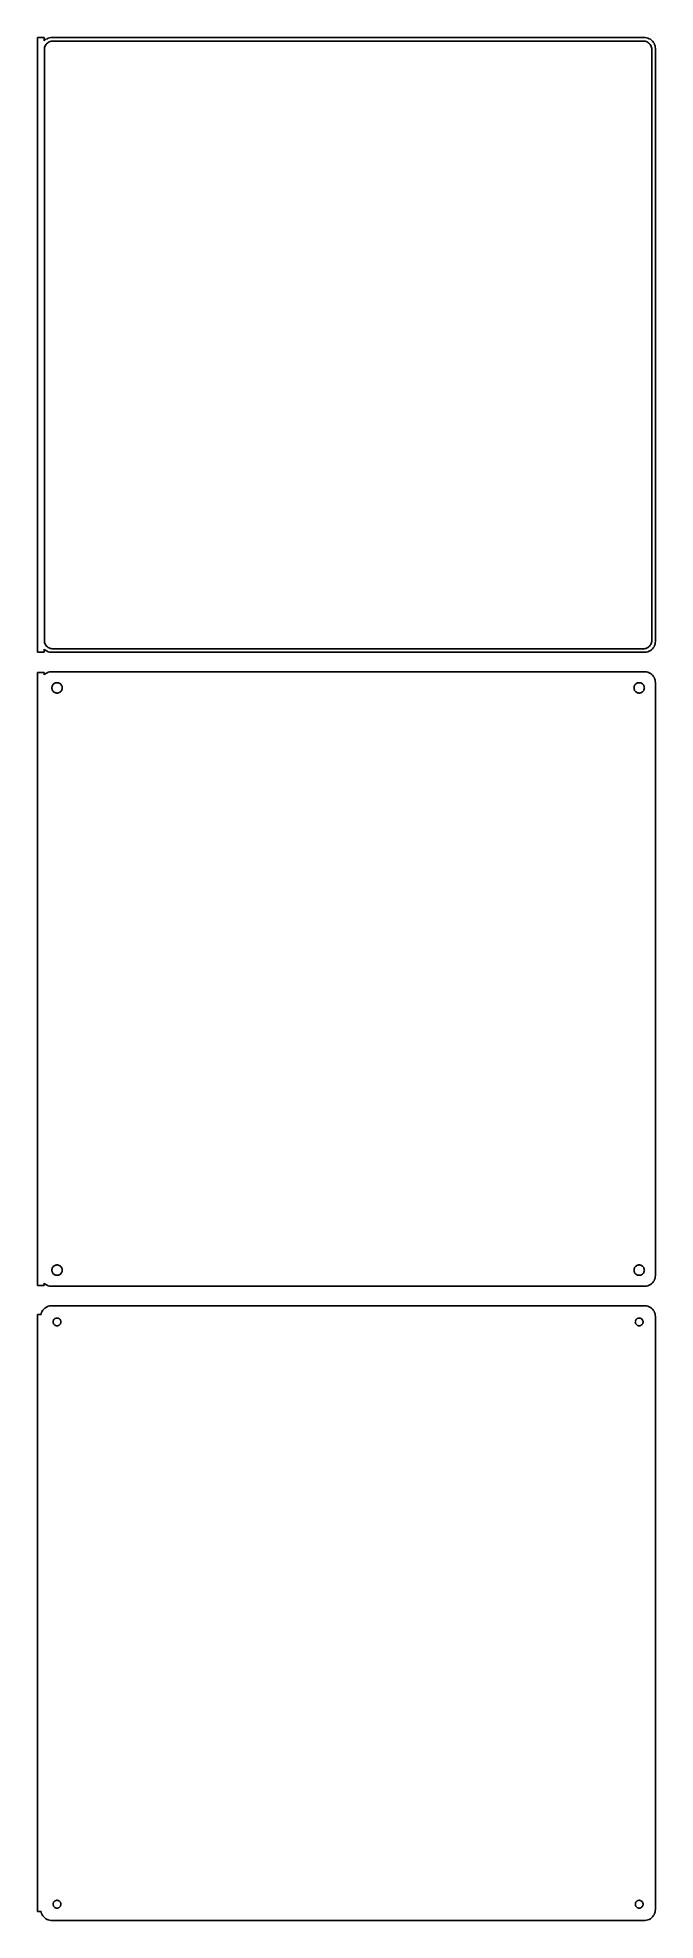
# Model space of a CAD drawing. Header units: metres. Extents: x -144 to 142, y 446 to 1318.
import ezdxf

# ---------------------------------------------------------------- set-up
doc = ezdxf.new("R2010")
doc.units = ezdxf.units.M

msp = doc.modelspace()

# ---------------------------------------------------------------- linework, layer by layer
for p, q in [((-141, 1318.49), (-144, 1318.49)), ((-144, 1318.49), (-144, 1033.51)), ((-141, 1317.06), (-141, 1318.49)), ((-139.045, 1318.26), (-139.629, 1318.02)), ((-138.437, 1318.41), (-139.045, 1318.26)), ((-137.814, 1318.49), (-138.437, 1318.41)), ((137.814, 1318.49), (-137.814, 1318.49)), ((138.437, 1318.41), (137.814, 1318.49)), ((139.045, 1318.26), (138.437, 1318.41)), ((139.629, 1318.02), (139.045, 1318.26)), ((-140.687, 1317.35), (-141, 1317.06)), ((-140.873, 1313), (-140.842, 1313.49)), ((-140.873, 1039), (-140.873, 1313)), ((-140.842, 1313.49), (-140.751, 1313.96)), ((-140.751, 1313.96), (-140.601, 1314.43)), ((-140.179, 1317.72), (-140.687, 1317.35)), ((-140.601, 1314.43), (-140.394, 1314.87)), ((-140.394, 1314.87), (-140.133, 1315.28)), ((-139.629, 1318.02), (-140.179, 1317.72)), ((-140.133, 1315.28), (-139.823, 1315.65)), ((-139.823, 1315.65), (-139.469, 1315.98)), ((-139.469, 1315.98), (-139.075, 1316.27)), ((-139.075, 1316.27), (-138.649, 1316.5)), ((-138.649, 1316.5), (-138.197, 1316.68)), ((-138.197, 1316.68), (-137.726, 1316.8)), ((-137.726, 1316.8), (-137.243, 1316.86)), ((-137.243, 1316.86), (137.243, 1316.86)), ((137.243, 1316.86), (137.726, 1316.8)), ((137.726, 1316.8), (138.197, 1316.68)), ((138.197, 1316.68), (138.649, 1316.5)), ((138.649, 1316.5), (139.075, 1316.27)), ((139.075, 1316.27), (139.469, 1315.98)), ((139.469, 1315.98), (139.823, 1315.65)), ((140.179, 1317.72), (139.629, 1318.02)), ((139.823, 1315.65), (140.133, 1315.28)), ((140.133, 1315.28), (140.394, 1314.87)), ((140.687, 1317.35), (140.179, 1317.72)), ((140.394, 1314.87), (140.601, 1314.43)), ((140.601, 1314.43), (140.751, 1313.96)), ((141.145, 1316.92), (140.687, 1317.35)), ((140.751, 1313.96), (140.842, 1313.49)), ((140.842, 1313.49), (140.873, 1313)), ((140.873, 1313), (140.873, 1039)), ((141.545, 1316.44), (141.145, 1316.92)), ((141.882, 1315.91), (141.545, 1316.44)), ((142.149, 1315.34), (141.882, 1315.91)), ((142.343, 1314.74), (142.149, 1315.34)), ((142.461, 1314.13), (142.343, 1314.74)), ((142.5, 1313.5), (142.461, 1314.13)), ((142.5, 1038.5), (142.5, 1313.5)), ((-140.842, 1038.51), (-140.873, 1039)), ((140.873, 1039), (140.842, 1038.51)), ((-144, 1033.51), (-141, 1033.51)), ((-141, 1034.94), (-140.687, 1034.65)), ((-141, 1033.51), (-141, 1034.94)), ((-140.751, 1038.04), (-140.842, 1038.51)), ((-140.601, 1037.57), (-140.751, 1038.04)), ((-140.687, 1034.65), (-140.179, 1034.28)), ((-140.394, 1037.13), (-140.601, 1037.57)), ((-140.133, 1036.72), (-140.394, 1037.13)), ((-140.179, 1034.28), (-139.629, 1033.98)), ((-139.823, 1036.35), (-140.133, 1036.72)), ((-139.469, 1036.02), (-139.823, 1036.35)), ((-139.629, 1033.98), (-139.045, 1033.74)), ((-139.075, 1035.73), (-139.469, 1036.02)), ((-138.649, 1035.5), (-139.075, 1035.73)), ((-139.045, 1033.74), (-138.437, 1033.59)), ((-138.197, 1035.32), (-138.649, 1035.5)), ((-138.437, 1033.59), (-137.814, 1033.51)), ((-137.726, 1035.2), (-138.197, 1035.32)), ((-137.814, 1033.51), (137.814, 1033.51)), ((-137.243, 1035.14), (-137.726, 1035.2)), ((137.243, 1035.14), (-137.243, 1035.14)), ((137.726, 1035.2), (137.243, 1035.14)), ((138.197, 1035.32), (137.726, 1035.2)), ((137.814, 1033.51), (138.437, 1033.59)), ((138.649, 1035.5), (138.197, 1035.32)), ((138.437, 1033.59), (139.045, 1033.74)), ((139.075, 1035.73), (138.649, 1035.5)), ((139.045, 1033.74), (139.629, 1033.98)), ((139.469, 1036.02), (139.075, 1035.73)), ((139.823, 1036.35), (139.469, 1036.02)), ((139.629, 1033.98), (140.179, 1034.28)), ((140.133, 1036.72), (139.823, 1036.35)), ((140.394, 1037.13), (140.133, 1036.72)), ((140.179, 1034.28), (140.687, 1034.65)), ((140.601, 1037.57), (140.394, 1037.13)), ((140.751, 1038.04), (140.601, 1037.57)), ((140.687, 1034.65), (141.145, 1035.08)), ((140.842, 1038.51), (140.751, 1038.04)), ((141.145, 1035.08), (141.545, 1035.56)), ((141.545, 1035.56), (141.882, 1036.09)), ((141.882, 1036.09), (142.149, 1036.66)), ((142.149, 1036.66), (142.343, 1037.26)), ((142.343, 1037.26), (142.461, 1037.87)), ((142.461, 1037.87), (142.5, 1038.5)), ((-141, 1024.11), (-144, 1024.11)), ((-144, 1024.11), (-144, 739.885)), ((-141, 1023.06), (-141, 1024.11)), ((-140.687, 1023.35), (-141, 1023.06)), ((-140.179, 1023.72), (-140.687, 1023.35)), ((-139.629, 1024.02), (-140.179, 1023.72)), ((-139.045, 1024.26), (-139.629, 1024.02)), ((-138.437, 1024.41), (-139.045, 1024.26)), ((-137.814, 1024.49), (-138.437, 1024.41)), ((137.814, 1024.49), (-137.814, 1024.49)), ((138.437, 1024.41), (137.814, 1024.49)), ((139.045, 1024.26), (138.437, 1024.41)), ((139.629, 1024.02), (139.045, 1024.26)), ((140.179, 1023.72), (139.629, 1024.02)), ((140.687, 1023.35), (140.179, 1023.72)), ((141.145, 1022.92), (140.687, 1023.35)), ((141.545, 1022.44), (141.145, 1022.92)), ((141.882, 1021.91), (141.545, 1022.44)), ((142.149, 1021.34), (141.882, 1021.91)), ((-137.4, 1017), (-137.381, 1017.3)), ((-137.381, 1016.7), (-137.4, 1017)), ((-137.381, 1017.3), (-137.325, 1017.6)), ((-137.325, 1016.4), (-137.381, 1016.7)), ((-137.325, 1017.6), (-137.231, 1017.88)), ((-137.231, 1016.12), (-137.325, 1016.4)), ((-137.231, 1017.88), (-137.103, 1018.16)), ((-137.103, 1015.84), (-137.231, 1016.12)), ((-137.103, 1018.16), (-136.942, 1018.41)), ((-136.942, 1015.59), (-137.103, 1015.84)), ((-136.942, 1018.41), (-136.75, 1018.64)), ((-136.75, 1015.36), (-136.942, 1015.59)), ((-136.75, 1018.64), (-136.53, 1018.85)), ((-136.53, 1015.15), (-136.75, 1015.36)), ((-136.53, 1018.85), (-136.286, 1019.03)), ((-136.286, 1014.97), (-136.53, 1015.15)), ((-136.286, 1019.03), (-136.022, 1019.17)), ((-136.022, 1014.83), (-136.286, 1014.97)), ((-136.022, 1019.17), (-135.742, 1019.28)), ((-135.742, 1014.72), (-136.022, 1014.83)), ((-135.742, 1019.28), (-135.45, 1019.36)), ((-135.45, 1014.64), (-135.742, 1014.72)), ((-135.45, 1019.36), (-135.151, 1019.4)), ((-135.151, 1014.6), (-135.45, 1014.64)), ((-135.151, 1019.4), (-134.849, 1019.4)), ((-134.849, 1014.6), (-135.151, 1014.6)), ((-134.849, 1019.4), (-134.55, 1019.36)), ((-134.55, 1014.64), (-134.849, 1014.6)), ((-134.55, 1019.36), (-134.258, 1019.28)), ((-134.258, 1014.72), (-134.55, 1014.64)), ((-134.258, 1019.28), (-133.978, 1019.17)), ((-133.978, 1014.83), (-134.258, 1014.72)), ((-133.978, 1019.17), (-133.714, 1019.03)), ((-133.714, 1014.97), (-133.978, 1014.83)), ((-133.714, 1019.03), (-133.47, 1018.85)), ((-133.47, 1015.15), (-133.714, 1014.97)), ((-133.47, 1018.85), (-133.25, 1018.64)), ((-133.25, 1015.36), (-133.47, 1015.15)), ((-133.25, 1018.64), (-133.058, 1018.41)), ((-133.058, 1015.59), (-133.25, 1015.36)), ((-133.058, 1018.41), (-132.897, 1018.16)), ((-132.897, 1015.84), (-133.058, 1015.59)), ((-132.897, 1018.16), (-132.769, 1017.88)), ((-132.769, 1016.12), (-132.897, 1015.84)), ((-132.769, 1017.88), (-132.675, 1017.6)), ((-132.675, 1016.4), (-132.769, 1016.12)), ((-132.675, 1017.6), (-132.619, 1017.3)), ((-132.619, 1016.7), (-132.675, 1016.4)), ((-132.619, 1017.3), (-132.6, 1017)), ((-132.6, 1017), (-132.619, 1016.7)), ((132.6, 1017), (132.619, 1017.3)), ((132.619, 1016.7), (132.6, 1017)), ((132.619, 1017.3), (132.675, 1017.6)), ((132.675, 1016.4), (132.619, 1016.7)), ((132.675, 1017.6), (132.769, 1017.88)), ((132.769, 1016.12), (132.675, 1016.4)), ((132.769, 1017.88), (132.897, 1018.16)), ((132.897, 1015.84), (132.769, 1016.12)), ((132.897, 1018.16), (133.058, 1018.41)), ((133.058, 1015.59), (132.897, 1015.84)), ((133.058, 1018.41), (133.25, 1018.64)), ((133.25, 1015.36), (133.058, 1015.59)), ((133.25, 1018.64), (133.47, 1018.85)), ((133.47, 1015.15), (133.25, 1015.36)), ((133.47, 1018.85), (133.714, 1019.03)), ((133.714, 1014.97), (133.47, 1015.15)), ((133.714, 1019.03), (133.978, 1019.17)), ((133.978, 1014.83), (133.714, 1014.97)), ((133.978, 1019.17), (134.258, 1019.28)), ((134.258, 1014.72), (133.978, 1014.83)), ((134.258, 1019.28), (134.55, 1019.36)), ((134.55, 1014.64), (134.258, 1014.72)), ((134.55, 1019.36), (134.849, 1019.4)), ((134.849, 1014.6), (134.55, 1014.64)), ((134.849, 1019.4), (135.151, 1019.4)), ((135.151, 1014.6), (134.849, 1014.6)), ((135.151, 1019.4), (135.45, 1019.36)), ((135.45, 1014.64), (135.151, 1014.6)), ((135.45, 1019.36), (135.742, 1019.28)), ((135.742, 1014.72), (135.45, 1014.64)), ((135.742, 1019.28), (136.022, 1019.17)), ((136.022, 1014.83), (135.742, 1014.72)), ((136.022, 1019.17), (136.286, 1019.03)), ((136.286, 1014.97), (136.022, 1014.83)), ((136.286, 1019.03), (136.53, 1018.85)), ((136.53, 1015.15), (136.286, 1014.97)), ((136.53, 1018.85), (136.75, 1018.64)), ((136.75, 1015.36), (136.53, 1015.15)), ((136.75, 1018.64), (136.942, 1018.41)), ((136.942, 1015.59), (136.75, 1015.36)), ((136.942, 1018.41), (137.103, 1018.16)), ((137.103, 1015.84), (136.942, 1015.59)), ((137.103, 1018.16), (137.231, 1017.88)), ((137.231, 1016.12), (137.103, 1015.84)), ((137.231, 1017.88), (137.325, 1017.6)), ((137.325, 1016.4), (137.231, 1016.12)), ((137.325, 1017.6), (137.381, 1017.3)), ((137.381, 1016.7), (137.325, 1016.4)), ((137.381, 1017.3), (137.4, 1017)), ((137.4, 1017), (137.381, 1016.7)), ((142.343, 1020.74), (142.149, 1021.34)), ((142.461, 1020.13), (142.343, 1020.74)), ((142.5, 1019.5), (142.461, 1020.13)), ((142.5, 744.5), (142.5, 1019.5)), ((-137.4, 747), (-137.381, 747.301)), ((-137.381, 746.699), (-137.4, 747)), ((-137.381, 747.301), (-137.325, 747.597)), ((-137.325, 746.403), (-137.381, 746.699)), ((-137.325, 747.597), (-137.231, 747.883)), ((-137.231, 746.117), (-137.325, 746.403)), ((-137.231, 747.883), (-137.103, 748.156)), ((-137.103, 745.844), (-137.231, 746.117)), ((-137.103, 748.156), (-136.942, 748.411)), ((-136.942, 745.589), (-137.103, 745.844)), ((-136.942, 748.411), (-136.75, 748.643)), ((-136.75, 745.357), (-136.942, 745.589)), ((-136.75, 748.643), (-136.53, 748.849)), ((-136.53, 745.151), (-136.75, 745.357)), ((-136.53, 748.849), (-136.286, 749.026)), ((-136.286, 744.974), (-136.53, 745.151)), ((-136.286, 749.026), (-136.022, 749.172)), ((-136.022, 744.828), (-136.286, 744.974)), ((-136.022, 749.172), (-135.742, 749.283)), ((-135.742, 744.717), (-136.022, 744.828)), ((-135.742, 749.283), (-135.45, 749.357)), ((-135.45, 744.643), (-135.742, 744.717)), ((-135.45, 749.357), (-135.151, 749.395)), ((-135.151, 744.605), (-135.45, 744.643)), ((-135.151, 749.395), (-134.849, 749.395)), ((-134.849, 744.605), (-135.151, 744.605)), ((-134.849, 749.395), (-134.55, 749.357)), ((-134.55, 744.643), (-134.849, 744.605)), ((-134.55, 749.357), (-134.258, 749.283)), ((-134.258, 744.717), (-134.55, 744.643)), ((-134.258, 749.283), (-133.978, 749.172)), ((-133.978, 744.828), (-134.258, 744.717)), ((-133.978, 749.172), (-133.714, 749.026)), ((-133.714, 744.974), (-133.978, 744.828)), ((-133.714, 749.026), (-133.47, 748.849)), ((-133.47, 745.151), (-133.714, 744.974)), ((-133.47, 748.849), (-133.25, 748.643)), ((-133.25, 745.357), (-133.47, 745.151)), ((-133.25, 748.643), (-133.058, 748.411)), ((-133.058, 745.589), (-133.25, 745.357)), ((-133.058, 748.411), (-132.897, 748.156)), ((-132.897, 745.844), (-133.058, 745.589)), ((-132.897, 748.156), (-132.769, 747.883)), ((-132.769, 746.117), (-132.897, 745.844)), ((-132.769, 747.883), (-132.675, 747.597)), ((-132.675, 746.403), (-132.769, 746.117)), ((-132.675, 747.597), (-132.619, 747.301)), ((-132.619, 746.699), (-132.675, 746.403)), ((-132.619, 747.301), (-132.6, 747)), ((-132.6, 747), (-132.619, 746.699)), ((132.6, 747), (132.619, 747.301)), ((132.619, 746.699), (132.6, 747)), ((132.619, 747.301), (132.675, 747.597)), ((132.675, 746.403), (132.619, 746.699)), ((132.675, 747.597), (132.769, 747.883)), ((132.769, 746.117), (132.675, 746.403)), ((132.769, 747.883), (132.897, 748.156)), ((132.897, 745.844), (132.769, 746.117)), ((132.897, 748.156), (133.058, 748.411)), ((133.058, 745.589), (132.897, 745.844)), ((133.058, 748.411), (133.25, 748.643)), ((133.25, 745.357), (133.058, 745.589)), ((133.25, 748.643), (133.47, 748.849)), ((133.47, 745.151), (133.25, 745.357)), ((133.47, 748.849), (133.714, 749.026)), ((133.714, 744.974), (133.47, 745.151)), ((133.714, 749.026), (133.978, 749.172)), ((133.978, 744.828), (133.714, 744.974)), ((133.978, 749.172), (134.258, 749.283)), ((134.258, 744.717), (133.978, 744.828)), ((134.258, 749.283), (134.55, 749.357)), ((134.55, 744.643), (134.258, 744.717)), ((134.55, 749.357), (134.849, 749.395)), ((134.849, 744.605), (134.55, 744.643)), ((134.849, 749.395), (135.151, 749.395)), ((135.151, 744.605), (134.849, 744.605)), ((135.151, 749.395), (135.45, 749.357)), ((135.45, 744.643), (135.151, 744.605)), ((135.45, 749.357), (135.742, 749.283)), ((135.742, 744.717), (135.45, 744.643)), ((135.742, 749.283), (136.022, 749.172)), ((136.022, 744.828), (135.742, 744.717)), ((136.022, 749.172), (136.286, 749.026)), ((136.286, 744.974), (136.022, 744.828)), ((136.286, 749.026), (136.53, 748.849)), ((136.53, 745.151), (136.286, 744.974)), ((136.53, 748.849), (136.75, 748.643)), ((136.75, 745.357), (136.53, 745.151)), ((136.75, 748.643), (136.942, 748.411)), ((136.942, 745.589), (136.75, 745.357)), ((136.942, 748.411), (137.103, 748.156)), ((137.103, 745.844), (136.942, 745.589)), ((137.103, 748.156), (137.231, 747.883)), ((137.231, 746.117), (137.103, 745.844)), ((137.231, 747.883), (137.325, 747.597)), ((137.325, 746.403), (137.231, 746.117)), ((137.325, 747.597), (137.381, 747.301)), ((137.381, 746.699), (137.325, 746.403)), ((137.381, 747.301), (137.4, 747)), ((137.4, 747), (137.381, 746.699)), ((141.545, 741.561), (141.882, 742.091)), ((141.882, 742.091), (142.149, 742.659)), ((142.149, 742.659), (142.343, 743.257)), ((142.343, 743.257), (142.461, 743.873)), ((142.461, 743.873), (142.5, 744.5)), ((-144, 739.885), (-141, 739.885)), ((-141, 739.885), (-141, 740.941)), ((-141, 740.941), (-140.687, 740.647)), ((-140.687, 740.647), (-140.179, 740.278)), ((-140.179, 740.278), (-139.629, 739.976)), ((-139.629, 739.976), (-139.045, 739.745)), ((-139.045, 739.745), (-138.437, 739.589)), ((-138.437, 739.589), (-137.814, 739.51)), ((-137.814, 739.51), (137.814, 739.51)), ((137.814, 739.51), (138.437, 739.589)), ((138.437, 739.589), (139.045, 739.745)), ((139.045, 739.745), (139.629, 739.976)), ((139.629, 739.976), (140.179, 740.278)), ((140.179, 740.278), (140.687, 740.647)), ((140.687, 740.647), (141.145, 741.077)), ((141.145, 741.077), (141.545, 741.561)), ((-142.4, 726.444), (-144, 726.444)), ((-144, 726.444), (-144, 449.556)), ((-142.343, 726.743), (-142.4, 726.444)), ((-142.149, 727.341), (-142.343, 726.743)), ((-141.882, 727.909), (-142.149, 727.341)), ((-141.545, 728.439), (-141.882, 727.909)), ((-141.145, 728.923), (-141.545, 728.439)), ((-140.687, 729.353), (-141.145, 728.923)), ((-140.179, 729.722), (-140.687, 729.353)), ((-139.629, 730.024), (-140.179, 729.722)), ((-139.045, 730.255), (-139.629, 730.024)), ((-138.437, 730.411), (-139.045, 730.255)), ((-137.814, 730.49), (-138.437, 730.411)), ((137.814, 730.49), (-137.814, 730.49)), ((-135.964, 724.52), (-135.766, 724.629)), ((-135.766, 724.629), (-135.556, 724.712)), ((-135.556, 724.712), (-135.337, 724.768)), ((-135.337, 724.768), (-135.113, 724.796)), ((-135.113, 724.796), (-134.887, 724.796)), ((-134.887, 724.796), (-134.663, 724.768)), ((-134.663, 724.768), (-134.444, 724.712)), ((-134.444, 724.712), (-134.234, 724.629)), ((-134.234, 724.629), (-134.036, 724.52)), ((134.036, 724.52), (134.234, 724.629)), ((134.234, 724.629), (134.444, 724.712)), ((134.444, 724.712), (134.663, 724.768)), ((134.663, 724.768), (134.887, 724.796)), ((134.887, 724.796), (135.113, 724.796)), ((135.113, 724.796), (135.337, 724.768)), ((135.337, 724.768), (135.556, 724.712)), ((135.556, 724.712), (135.766, 724.629)), ((135.766, 724.629), (135.964, 724.52)), ((138.437, 730.411), (137.814, 730.49)), ((139.045, 730.255), (138.437, 730.411)), ((139.629, 730.024), (139.045, 730.255)), ((140.179, 729.722), (139.629, 730.024)), ((140.687, 729.353), (140.179, 729.722)), ((141.145, 728.923), (140.687, 729.353)), ((141.545, 728.439), (141.145, 728.923)), ((141.882, 727.909), (141.545, 728.439)), ((142.149, 727.341), (141.882, 727.909)), ((142.343, 726.743), (142.149, 727.341)), ((142.461, 726.127), (142.343, 726.743)), ((142.5, 725.5), (142.461, 726.127)), ((142.5, 450.5), (142.5, 725.5)), ((-136.8, 723), (-136.786, 723.226)), ((-136.786, 722.774), (-136.8, 723)), ((-136.786, 723.226), (-136.743, 723.448)), ((-136.743, 722.552), (-136.786, 722.774)), ((-136.743, 723.448), (-136.674, 723.663)), ((-136.674, 722.337), (-136.743, 722.552)), ((-136.674, 723.663), (-136.577, 723.867)), ((-136.577, 722.133), (-136.674, 722.337)), ((-136.577, 723.867), (-136.456, 724.058)), ((-136.456, 721.942), (-136.577, 722.133)), ((-136.456, 724.058), (-136.312, 724.232)), ((-136.312, 721.768), (-136.456, 721.942)), ((-136.312, 724.232), (-136.147, 724.387)), ((-136.147, 721.613), (-136.312, 721.768)), ((-136.147, 724.387), (-135.964, 724.52)), ((-135.964, 721.48), (-136.147, 721.613)), ((-135.766, 721.371), (-135.964, 721.48)), ((-135.556, 721.288), (-135.766, 721.371)), ((-135.337, 721.232), (-135.556, 721.288)), ((-135.113, 721.204), (-135.337, 721.232)), ((-134.887, 721.204), (-135.113, 721.204)), ((-134.663, 721.232), (-134.887, 721.204)), ((-134.444, 721.288), (-134.663, 721.232)), ((-134.234, 721.371), (-134.444, 721.288)), ((-134.036, 721.48), (-134.234, 721.371)), ((-134.036, 724.52), (-133.853, 724.387)), ((-133.853, 721.613), (-134.036, 721.48)), ((-133.853, 724.387), (-133.688, 724.232)), ((-133.688, 721.768), (-133.853, 721.613)), ((-133.688, 724.232), (-133.544, 724.058)), ((-133.544, 721.942), (-133.688, 721.768)), ((-133.544, 724.058), (-133.423, 723.867)), ((-133.423, 722.133), (-133.544, 721.942)), ((-133.423, 723.867), (-133.326, 723.663)), ((-133.326, 722.337), (-133.423, 722.133)), ((-133.326, 723.663), (-133.257, 723.448)), ((-133.257, 722.552), (-133.326, 722.337)), ((-133.257, 723.448), (-133.214, 723.226)), ((-133.214, 722.774), (-133.257, 722.552)), ((-133.214, 723.226), (-133.2, 723)), ((-133.2, 723), (-133.214, 722.774)), ((133.2, 723), (133.214, 723.226)), ((133.214, 722.774), (133.2, 723)), ((133.214, 723.226), (133.257, 723.448)), ((133.257, 722.552), (133.214, 722.774)), ((133.257, 723.448), (133.326, 723.663)), ((133.326, 722.337), (133.257, 722.552)), ((133.326, 723.663), (133.423, 723.867)), ((133.423, 722.133), (133.326, 722.337)), ((133.423, 723.867), (133.544, 724.058)), ((133.544, 721.942), (133.423, 722.133)), ((133.544, 724.058), (133.688, 724.232)), ((133.688, 721.768), (133.544, 721.942)), ((133.688, 724.232), (133.853, 724.387)), ((133.853, 721.613), (133.688, 721.768)), ((133.853, 724.387), (134.036, 724.52)), ((134.036, 721.48), (133.853, 721.613)), ((134.234, 721.371), (134.036, 721.48)), ((134.444, 721.288), (134.234, 721.371)), ((134.663, 721.232), (134.444, 721.288)), ((134.887, 721.204), (134.663, 721.232)), ((135.113, 721.204), (134.887, 721.204)), ((135.337, 721.232), (135.113, 721.204)), ((135.556, 721.288), (135.337, 721.232)), ((135.766, 721.371), (135.556, 721.288)), ((135.964, 721.48), (135.766, 721.371)), ((135.964, 724.52), (136.147, 724.387)), ((136.147, 721.613), (135.964, 721.48)), ((136.147, 724.387), (136.312, 724.232)), ((136.312, 721.768), (136.147, 721.613)), ((136.312, 724.232), (136.456, 724.058)), ((136.456, 721.942), (136.312, 721.768)), ((136.456, 724.058), (136.577, 723.867)), ((136.577, 722.133), (136.456, 721.942)), ((136.577, 723.867), (136.674, 723.663)), ((136.674, 722.337), (136.577, 722.133)), ((136.674, 723.663), (136.743, 723.448)), ((136.743, 722.552), (136.674, 722.337)), ((136.743, 723.448), (136.786, 723.226)), ((136.786, 722.774), (136.743, 722.552)), ((136.786, 723.226), (136.8, 723)), ((136.8, 723), (136.786, 722.774)), ((-136.577, 453.867), (-136.456, 454.058)), ((-136.456, 454.058), (-136.312, 454.232)), ((-136.312, 454.232), (-136.147, 454.387)), ((-136.147, 454.387), (-135.964, 454.52)), ((-135.964, 454.52), (-135.766, 454.629)), ((-135.766, 454.629), (-135.556, 454.712)), ((-135.556, 454.712), (-135.337, 454.768)), ((-135.337, 454.768), (-135.113, 454.796)), ((-135.113, 454.796), (-134.887, 454.796)), ((-134.887, 454.796), (-134.663, 454.768)), ((-134.663, 454.768), (-134.444, 454.712)), ((-134.444, 454.712), (-134.234, 454.629)), ((-134.234, 454.629), (-134.036, 454.52)), ((-134.036, 454.52), (-133.853, 454.387)), ((-133.853, 454.387), (-133.688, 454.232)), ((-133.688, 454.232), (-133.544, 454.058)), ((-133.544, 454.058), (-133.423, 453.867)), ((133.423, 453.867), (133.544, 454.058)), ((133.544, 454.058), (133.688, 454.232)), ((133.688, 454.232), (133.853, 454.387)), ((133.853, 454.387), (134.036, 454.52)), ((134.036, 454.52), (134.234, 454.629)), ((134.234, 454.629), (134.444, 454.712)), ((134.444, 454.712), (134.663, 454.768)), ((134.663, 454.768), (134.887, 454.796)), ((134.887, 454.796), (135.113, 454.796)), ((135.113, 454.796), (135.337, 454.768)), ((135.337, 454.768), (135.556, 454.712)), ((135.556, 454.712), (135.766, 454.629)), ((135.766, 454.629), (135.964, 454.52)), ((135.964, 454.52), (136.147, 454.387)), ((136.147, 454.387), (136.312, 454.232)), ((136.312, 454.232), (136.456, 454.058)), ((136.456, 454.058), (136.577, 453.867)), ((-144, 449.556), (-142.4, 449.556)), ((-142.4, 449.556), (-142.343, 449.257)), ((-142.343, 449.257), (-142.149, 448.659)), ((-142.149, 448.659), (-141.882, 448.091)), ((-141.882, 448.091), (-141.545, 447.561)), ((-141.545, 447.561), (-141.145, 447.077)), ((-141.145, 447.077), (-140.687, 446.647)), ((-140.687, 446.647), (-140.179, 446.278)), ((-140.179, 446.278), (-139.629, 445.976)), ((-139.629, 445.976), (-139.045, 445.745)), ((-139.045, 445.745), (-138.437, 445.589)), ((-138.437, 445.589), (-137.814, 445.51)), ((-137.814, 445.51), (137.814, 445.51)), ((-136.8, 453), (-136.786, 453.226)), ((-136.786, 452.774), (-136.8, 453)), ((-136.786, 453.226), (-136.743, 453.448)), ((-136.743, 452.552), (-136.786, 452.774)), ((-136.743, 453.448), (-136.674, 453.663)), ((-136.674, 452.337), (-136.743, 452.552)), ((-136.674, 453.663), (-136.577, 453.867)), ((-136.577, 452.133), (-136.674, 452.337)), ((-136.456, 451.942), (-136.577, 452.133)), ((-136.312, 451.768), (-136.456, 451.942)), ((-136.147, 451.613), (-136.312, 451.768)), ((-135.964, 451.48), (-136.147, 451.613)), ((-135.766, 451.371), (-135.964, 451.48)), ((-135.556, 451.288), (-135.766, 451.371)), ((-135.337, 451.232), (-135.556, 451.288)), ((-135.113, 451.204), (-135.337, 451.232)), ((-134.887, 451.204), (-135.113, 451.204)), ((-134.663, 451.232), (-134.887, 451.204)), ((-134.444, 451.288), (-134.663, 451.232)), ((-134.234, 451.371), (-134.444, 451.288)), ((-134.036, 451.48), (-134.234, 451.371)), ((-133.853, 451.613), (-134.036, 451.48)), ((-133.688, 451.768), (-133.853, 451.613)), ((-133.544, 451.942), (-133.688, 451.768)), ((-133.423, 452.133), (-133.544, 451.942)), ((-133.423, 453.867), (-133.326, 453.663)), ((-133.326, 452.337), (-133.423, 452.133)), ((-133.326, 453.663), (-133.257, 453.448)), ((-133.257, 452.552), (-133.326, 452.337)), ((-133.257, 453.448), (-133.214, 453.226)), ((-133.214, 452.774), (-133.257, 452.552)), ((-133.214, 453.226), (-133.2, 453)), ((-133.2, 453), (-133.214, 452.774)), ((133.2, 453), (133.214, 453.226)), ((133.214, 452.774), (133.2, 453)), ((133.214, 453.226), (133.257, 453.448)), ((133.257, 452.552), (133.214, 452.774)), ((133.257, 453.448), (133.326, 453.663)), ((133.326, 452.337), (133.257, 452.552)), ((133.326, 453.663), (133.423, 453.867)), ((133.423, 452.133), (133.326, 452.337)), ((133.544, 451.942), (133.423, 452.133)), ((133.688, 451.768), (133.544, 451.942)), ((133.853, 451.613), (133.688, 451.768)), ((134.036, 451.48), (133.853, 451.613)), ((134.234, 451.371), (134.036, 451.48)), ((134.444, 451.288), (134.234, 451.371)), ((134.663, 451.232), (134.444, 451.288)), ((134.887, 451.204), (134.663, 451.232)), ((135.113, 451.204), (134.887, 451.204)), ((135.337, 451.232), (135.113, 451.204)), ((135.556, 451.288), (135.337, 451.232)), ((135.766, 451.371), (135.556, 451.288)), ((135.964, 451.48), (135.766, 451.371)), ((136.147, 451.613), (135.964, 451.48)), ((136.312, 451.768), (136.147, 451.613)), ((136.456, 451.942), (136.312, 451.768)), ((136.577, 452.133), (136.456, 451.942)), ((136.577, 453.867), (136.674, 453.663)), ((136.674, 452.337), (136.577, 452.133)), ((136.674, 453.663), (136.743, 453.448)), ((136.743, 452.552), (136.674, 452.337)), ((136.743, 453.448), (136.786, 453.226)), ((136.786, 452.774), (136.743, 452.552)), ((136.786, 453.226), (136.8, 453)), ((136.8, 453), (136.786, 452.774)), ((137.814, 445.51), (138.437, 445.589)), ((138.437, 445.589), (139.045, 445.745)), ((139.045, 445.745), (139.629, 445.976)), ((139.629, 445.976), (140.179, 446.278)), ((140.179, 446.278), (140.687, 446.647)), ((140.687, 446.647), (141.145, 447.077)), ((141.145, 447.077), (141.545, 447.561)), ((141.545, 447.561), (141.882, 448.091)), ((141.882, 448.091), (142.149, 448.659)), ((142.149, 448.659), (142.343, 449.257)), ((142.343, 449.257), (142.461, 449.873)), ((142.461, 449.873), (142.5, 450.5))]:
    msp.add_line(p, q)

doc.saveas('drawing.dxf')
